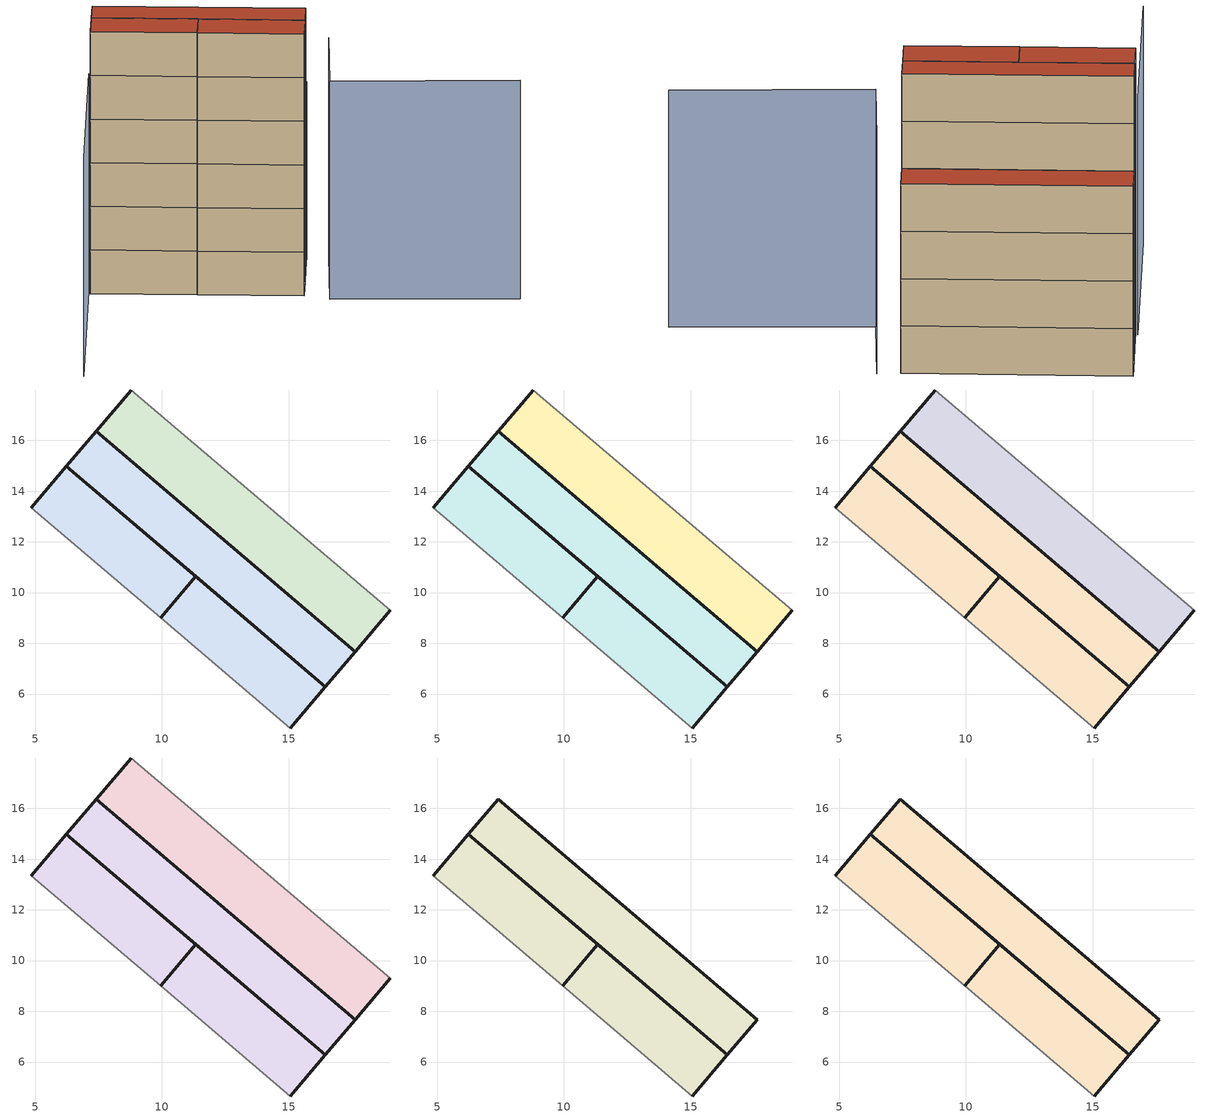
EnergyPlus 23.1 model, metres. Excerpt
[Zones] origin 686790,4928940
cead340bbc3be6c8_F0_dwelling_0
 floor ground (EU_floor_Construction): 16.45,6.29 15.06,4.66 9.95,9.01 11.34,10.64 z0; 11.34,10.64 6.24,14.98 7.4,16.35 17.61,7.66 16.45,6.29 z0
 wall outside (EU_wall_Construction): 15.06,4.66 16.45,6.29 11.34,10.64 9.95,9.01 z0:3
 wall adiabatic (EU_wall_Construction): 9.95,9.01 15.06,4.66 z0:3
 ceiling to cead340bbc3be6c8_F1_dwelling_0 (EU_floor_Construction): 17.61,7.66 7.4,16.35 6.24,14.98 11.34,10.64 16.45,6.29 z3
cead340bbc3be6c8_F0_dwelling_1
 floor ground (EU_floor_Construction): 11.34,10.64 9.95,9.01 4.85,13.35 6.24,14.98 z0; 6.24,14.98 7.4,16.35 17.61,7.66 16.45,6.29 11.34,10.64 z0
 wall outside (EU_wall_Construction): 9.95,9.01 11.34,10.64 6.24,14.98 4.85,13.35 z0:3
 wall adiabatic (EU_wall_Construction): 4.85,13.35 9.95,9.01 z0:3
cead340bbc3be6c8_F0_dwelling_2
 floor ground (EU_floor_Construction): 19,9.3 17.61,7.66 7.4,16.35 8.79,17.99 z0
 wall outside (EU_wall_Construction): 8.79,17.99 7.4,16.35 17.61,7.66 19,9.3 z0:3
 wall adiabatic (EU_wall_Construction): 19,9.3 8.79,17.99 z0:3
cead340bbc3be6c8_F0_circulation
 floor ground (EU_floor_Construction): 16.45,6.29 15.06,4.66 9.95,9.01 11.34,10.64 z0; 11.34,10.64 6.24,14.98 7.4,16.35 17.61,7.66 16.45,6.29 z0; 11.34,10.64 9.95,9.01 4.85,13.35 6.24,14.98 z0
 wall outside (EU_wall_Construction): 7.4,16.35 6.24,14.98 16.45,6.29 17.61,7.66 7.4,16.35 z0:3
cead340bbc3be6c8_F1_dwelling_0
 floor outside (EU_floor_Construction): 11.34,10.64 6.24,14.98 7.4,16.35 17.61,7.66 16.45,6.29 z3
 floor to cead340bbc3be6c8_F0_dwelling_0 (EU_floor_Construction): 16.45,6.29 15.06,4.66 9.95,9.01 11.34,10.64 z3
 wall outside (EU_wall_Construction): 15.06,4.66 16.45,6.29 11.34,10.64 9.95,9.01 z3:6
 wall adiabatic (EU_wall_Construction): 9.95,9.01 15.06,4.66 z3:6
 ceiling to cead340bbc3be6c8_F2_dwelling_0 (EU_floor_Construction): 17.61,7.66 7.4,16.35 6.24,14.98 11.34,10.64 16.45,6.29 z6
cead340bbc3be6c8_F1_dwelling_1
 floor to cead340bbc3be6c8_F0_dwelling_1 (EU_floor_Construction): 11.34,10.64 9.95,9.01 4.85,13.35 6.24,14.98 z3; 6.24,14.98 7.4,16.35 17.61,7.66 16.45,6.29 11.34,10.64 z3
 wall outside (EU_wall_Construction): 9.95,9.01 11.34,10.64 6.24,14.98 4.85,13.35 z3:6
 wall adiabatic (EU_wall_Construction): 4.85,13.35 9.95,9.01 z3:6
cead340bbc3be6c8_F1_dwelling_2
 floor to cead340bbc3be6c8_F0_dwelling_2 (EU_floor_Construction): 19,9.3 17.61,7.66 7.4,16.35 8.79,17.99 z3
 wall outside (EU_wall_Construction): 8.79,17.99 7.4,16.35 17.61,7.66 19,9.3 z3:6
 wall adiabatic (EU_wall_Construction): 19,9.3 8.79,17.99 z3:6
cead340bbc3be6c8_F1_circulation
 floor to cead340bbc3be6c8_F0_circulation (EU_floor_Construction): 14.47,7.97 16.45,6.29 15.06,4.66 9.95,9.01 11.34,10.64 z3; 11.34,10.64 6.24,14.98 7.4,16.35 17.61,7.66 16.45,6.29 z3; 7.09,14.26 11.34,10.64 9.95,9.01 4.85,13.35 6.24,14.98 z3
 wall outside (EU_wall_Construction): 7.4,16.35 6.24,14.98 16.45,6.29 17.61,7.66 7.4,16.35 z3:6
cead340bbc3be6c8_F2_dwelling_0
 floor outside (EU_floor_Construction): 11.34,10.64 6.24,14.98 7.4,16.35 17.61,7.66 16.45,6.29 z6
 floor to cead340bbc3be6c8_F1_dwelling_0 (EU_floor_Construction): 16.45,6.29 15.06,4.66 9.95,9.01 11.34,10.64 z6
 wall outside (EU_wall_Construction): 15.06,4.66 16.45,6.29 11.34,10.64 9.95,9.01 z6:9
 wall adiabatic (EU_wall_Construction): 9.95,9.01 15.06,4.66 z6:9
 ceiling to cead340bbc3be6c8_F3_dwelling_0 (EU_floor_Construction): 17.61,7.66 7.4,16.35 6.24,14.98 11.34,10.64 16.45,6.29 z9
cead340bbc3be6c8_F2_dwelling_1
 floor to cead340bbc3be6c8_F1_dwelling_1 (EU_floor_Construction): 11.34,10.64 9.95,9.01 4.85,13.35 6.24,14.98 z6; 6.24,14.98 7.4,16.35 17.61,7.66 16.45,6.29 11.34,10.64 z6
 wall outside (EU_wall_Construction): 9.95,9.01 11.34,10.64 6.24,14.98 4.85,13.35 z6:9
 wall adiabatic (EU_wall_Construction): 4.85,13.35 9.95,9.01 z6:9
cead340bbc3be6c8_F2_dwelling_2
 floor to cead340bbc3be6c8_F1_dwelling_2 (EU_floor_Construction): 19,9.3 17.61,7.66 7.4,16.35 8.79,17.99 z6
 wall outside (EU_wall_Construction): 8.79,17.99 7.4,16.35 17.61,7.66 19,9.3 z6:9
 wall adiabatic (EU_wall_Construction): 19,9.3 8.79,17.99 z6:9
cead340bbc3be6c8_F2_circulation
 floor to cead340bbc3be6c8_F1_circulation (EU_floor_Construction): 14.47,7.97 16.45,6.29 15.06,4.66 9.95,9.01 11.34,10.64 z6; 11.34,10.64 6.24,14.98 7.4,16.35 17.61,7.66 16.45,6.29 z6; 7.09,14.26 11.34,10.64 9.95,9.01 4.85,13.35 6.24,14.98 z6
 wall outside (EU_wall_Construction): 7.4,16.35 6.24,14.98 16.45,6.29 17.61,7.66 7.4,16.35 z6:9
cead340bbc3be6c8_F3_dwelling_0
 floor outside (EU_floor_Construction): 11.34,10.64 6.24,14.98 7.4,16.35 17.61,7.66 16.45,6.29 z9
 floor to cead340bbc3be6c8_F2_dwelling_0 (EU_floor_Construction): 16.45,6.29 15.06,4.66 9.95,9.01 11.34,10.64 z9
 wall outside (EU_wall_Construction): 15.06,4.66 16.45,6.29 11.34,10.64 9.95,9.01 z9:12
 wall adiabatic (EU_wall_Construction): 9.95,9.01 15.06,4.66 z9:12
 ceiling to cead340bbc3be6c8_F4_dwelling_0 (EU_floor_Construction): 17.61,7.66 7.4,16.35 6.24,14.98 11.34,10.64 16.45,6.29 z12
cead340bbc3be6c8_F3_dwelling_1
 floor to cead340bbc3be6c8_F2_dwelling_1 (EU_floor_Construction): 11.34,10.64 9.95,9.01 4.85,13.35 6.24,14.98 z9; 6.24,14.98 7.4,16.35 17.61,7.66 16.45,6.29 11.34,10.64 z9
 wall outside (EU_wall_Construction): 9.95,9.01 11.34,10.64 6.24,14.98 4.85,13.35 z9:12
 wall adiabatic (EU_wall_Construction): 4.85,13.35 9.95,9.01 z9:12
cead340bbc3be6c8_F3_dwelling_2
 floor to cead340bbc3be6c8_F2_dwelling_2 (EU_floor_Construction): 19,9.3 17.61,7.66 7.4,16.35 8.79,17.99 z9
 wall outside (EU_wall_Construction): 8.79,17.99 7.4,16.35 17.61,7.66 19,9.3 z9:12
 wall adiabatic (EU_wall_Construction): 19,9.3 8.79,17.99 z9:12
 roof outside (EU_roof_Construction): 17.61,7.66 19,9.3 8.79,17.99 7.4,16.35 z12
cead340bbc3be6c8_F3_circulation
 floor to cead340bbc3be6c8_F2_circulation (EU_floor_Construction): 14.47,7.97 16.45,6.29 15.06,4.66 9.95,9.01 11.34,10.64 z9; 11.34,10.64 6.24,14.98 7.4,16.35 17.61,7.66 16.45,6.29 z9; 7.09,14.26 11.34,10.64 9.95,9.01 4.85,13.35 6.24,14.98 z9
 wall outside (EU_wall_Construction): 7.4,16.35 6.24,14.98 16.45,6.29 17.61,7.66 7.4,16.35 z9:12
cead340bbc3be6c8_F4_dwelling_0
 floor outside (EU_floor_Construction): 11.34,10.64 6.24,14.98 7.4,16.35 17.61,7.66 16.45,6.29 z12
 floor to cead340bbc3be6c8_F3_dwelling_0 (EU_floor_Construction): 16.45,6.29 15.06,4.66 9.95,9.01 11.34,10.64 z12
 wall outside (EU_wall_Construction): 15.06,4.66 16.45,6.29 11.34,10.64 9.95,9.01 z12:15
 wall adiabatic (EU_wall_Construction): 9.95,9.01 15.06,4.66 z12:15
 ceiling to cead340bbc3be6c8_F5_dwelling_0 (EU_floor_Construction): 17.61,7.66 7.4,16.35 6.24,14.98 11.34,10.64 16.45,6.29 z15
cead340bbc3be6c8_F4_dwelling_1
 floor to cead340bbc3be6c8_F3_dwelling_1 (EU_floor_Construction): 11.34,10.64 9.95,9.01 4.85,13.35 6.24,14.98 z12; 6.24,14.98 7.4,16.35 17.61,7.66 16.45,6.29 11.34,10.64 z12
 wall outside (EU_wall_Construction): 9.95,9.01 11.34,10.64 6.24,14.98 4.85,13.35 z12:15
 wall adiabatic (EU_wall_Construction): 4.85,13.35 9.95,9.01 z12:15
cead340bbc3be6c8_F4_circulation
 floor to cead340bbc3be6c8_F3_circulation (EU_floor_Construction): 14.47,7.97 16.45,6.29 15.06,4.66 9.95,9.01 11.34,10.64 z12; 11.34,10.64 6.24,14.98 7.4,16.35 17.61,7.66 16.45,6.29 z12; 7.09,14.26 11.34,10.64 9.95,9.01 4.85,13.35 6.24,14.98 z12
 wall outside (EU_wall_Construction): 7.4,16.35 6.24,14.98 16.45,6.29 17.61,7.66 7.4,16.35 z12:15
cead340bbc3be6c8_F5_dwelling_0
 floor outside (EU_floor_Construction): 11.34,10.64 6.24,14.98 7.4,16.35 17.61,7.66 16.45,6.29 z15
 floor to cead340bbc3be6c8_F4_dwelling_0 (EU_floor_Construction): 16.45,6.29 15.06,4.66 9.95,9.01 11.34,10.64 z15
 wall outside (EU_wall_Construction): 15.06,4.66 16.45,6.29 11.34,10.64 9.95,9.01 z15:18
 wall adiabatic (EU_wall_Construction): 9.95,9.01 15.06,4.66 z15:18
 roof outside (EU_roof_Construction): 17.61,7.66 7.4,16.35 6.24,14.98 11.34,10.64 16.45,6.29 z18; 15.06,4.66 16.45,6.29 11.34,10.64 9.95,9.01 z18
cead340bbc3be6c8_F5_dwelling_1
 floor to cead340bbc3be6c8_F4_dwelling_1 (EU_floor_Construction): 11.34,10.64 9.95,9.01 4.85,13.35 6.24,14.98 z15; 6.24,14.98 7.4,16.35 17.61,7.66 16.45,6.29 11.34,10.64 z15
 wall outside (EU_wall_Construction): 9.95,9.01 11.34,10.64 6.24,14.98 4.85,13.35 z15:18
 wall adiabatic (EU_wall_Construction): 4.85,13.35 9.95,9.01 z15:18
 roof outside (EU_roof_Construction): 16.45,6.29 17.61,7.66 7.4,16.35 6.24,14.98 11.34,10.64 z18; 9.95,9.01 11.34,10.64 6.24,14.98 4.85,13.35 z18
cead340bbc3be6c8_F5_circulation
 floor to cead340bbc3be6c8_F4_circulation (EU_floor_Construction): 14.47,7.97 16.45,6.29 15.06,4.66 9.95,9.01 11.34,10.64 z15; 11.34,10.64 6.24,14.98 7.4,16.35 17.61,7.66 16.45,6.29 z15; 7.09,14.26 11.34,10.64 9.95,9.01 4.85,13.35 6.24,14.98 z15
 wall outside (EU_wall_Construction): 7.4,16.35 6.24,14.98 16.45,6.29 17.61,7.66 7.4,16.35 z15:18
 roof outside (EU_roof_Construction): 17.61,7.66 7.4,16.35 6.24,14.98 11.34,10.64 16.45,6.29 z18; 15.06,4.66 16.45,6.29 11.34,10.64 9.95,9.01 z18; 9.95,9.01 11.34,10.64 6.24,14.98 4.85,13.35 z18
shading: 25.37,-4.14 16,3.26 / 16,3.26 20.11,8.46 / -3.38,3.8 4.94,13.62 z0:15
[Building]
EU S2 Campaign: North Axis=0; Terrain=City; Solar Distribution=FullExterior
[Site:Location]
Bologna: Latitude=44.5; Longitude=11.25; Time Zone=1; Elevation=37
[SizingPeriod:WeatherFileDays]
AnnualSizingPeriod: Begin Month=1; Begin Day of Month=1; End Month=12; End Day of Month=31; Day of Week for Start Day=Monday; Use Weather File Daylight Saving Period=No; Use Weather File Rain and Snow Indicators=No
[MATERIAL]
EU_InternalMass_Material: Roughness=MediumRough; Thickness=0.1; Conductivity=1; Density=1800; Specific Heat=900; Thermal Absorptance=0.9; Solar Absorptance=0.7; Visible Absorptance=0.7
[MATERIAL:NOMASS] Roughness=MediumRough; Thermal Absorptance=0.9; Solar Absorptance=0.7; Visible Absorptance=0.7
Name | Thermal Resistance
EU_wall_NoMass | 0.905828
EU_roof_NoMass | 0.37593
EU_floor_NoMass | 0.67114
[CONSTRUCTION]
EU_wall_Construction: EU_wall_NoMass
EU_roof_Construction: EU_roof_NoMass
EU_floor_Construction: EU_floor_NoMass
EU_InternalMass_Construction: EU_InternalMass_Material
[ZONE] Type=1; Multiplier=1; Ceiling Height=autocalculate; Floor Area=autocalculate; Part of Total Floor Area=Yes
Name | Volume
cead340bbc3be6c8_F0_dwelling_0; cead340bbc3be6c8_F1_dwelling_1; cead340bbc3be6c8_F2_dwelling_1; cead340bbc3be6c8_F3_dwelling_1; cead340bbc3be6c8_F4_dwelling_1; cead340bbc3be6c8_F5_dwelling_1 | 115.52
cead340bbc3be6c8_F1_dwelling_0; cead340bbc3be6c8_F2_dwelling_0; cead340bbc3be6c8_F3_dwelling_0; cead340bbc3be6c8_F4_dwelling_0; cead340bbc3be6c8_F5_dwelling_0 | 115.521
cead340bbc3be6c8_F0_dwelling_1 | 115.519
cead340bbc3be6c8_F0_dwelling_2; cead340bbc3be6c8_F1_dwelling_2; cead340bbc3be6c8_F2_dwelling_2; cead340bbc3be6c8_F3_dwelling_2 | 86.2317
cead340bbc3be6c8_F0_circulation | 158.633
cead340bbc3be6c8_F1_circulation; cead340bbc3be6c8_F2_circulation; cead340bbc3be6c8_F3_circulation; cead340bbc3be6c8_F4_circulation; cead340bbc3be6c8_F5_circulation | 158.632
[INTERNALMASS] Construction=EU_InternalMass_Construction
Name | Zone or ZoneList | Surface Area
cead340bbc3be6c8_F0_dwelling_0_EU_InternalMass | cead340bbc3be6c8_F0_dwelling_0 | 14.3716
cead340bbc3be6c8_F0_dwelling_1_EU_InternalMass | cead340bbc3be6c8_F0_dwelling_1 | 14.3716
cead340bbc3be6c8_F0_dwelling_2_EU_InternalMass | cead340bbc3be6c8_F0_dwelling_2 | 28.7437
cead340bbc3be6c8_F1_dwelling_0_EU_InternalMass | cead340bbc3be6c8_F1_dwelling_0 | 14.3716
cead340bbc3be6c8_F1_dwelling_1_EU_InternalMass | cead340bbc3be6c8_F1_dwelling_1 | 14.3716
cead340bbc3be6c8_F1_dwelling_2_EU_InternalMass | cead340bbc3be6c8_F1_dwelling_2 | 28.7437
cead340bbc3be6c8_F2_dwelling_0_EU_InternalMass | cead340bbc3be6c8_F2_dwelling_0 | 14.3716
cead340bbc3be6c8_F2_dwelling_1_EU_InternalMass | cead340bbc3be6c8_F2_dwelling_1 | 14.3716
cead340bbc3be6c8_F2_dwelling_2_EU_InternalMass | cead340bbc3be6c8_F2_dwelling_2 | 28.7437
cead340bbc3be6c8_F3_dwelling_0_EU_InternalMass | cead340bbc3be6c8_F3_dwelling_0 | 14.3716
cead340bbc3be6c8_F3_dwelling_1_EU_InternalMass | cead340bbc3be6c8_F3_dwelling_1 | 14.3716
cead340bbc3be6c8_F3_dwelling_2_EU_InternalMass | cead340bbc3be6c8_F3_dwelling_2 | 28.7437
cead340bbc3be6c8_F4_dwelling_0_EU_InternalMass | cead340bbc3be6c8_F4_dwelling_0 | 37.1379
cead340bbc3be6c8_F4_dwelling_1_EU_InternalMass | cead340bbc3be6c8_F4_dwelling_1 | 37.1379
cead340bbc3be6c8_F5_dwelling_0_EU_InternalMass | cead340bbc3be6c8_F5_dwelling_0 | 37.1379
cead340bbc3be6c8_F5_dwelling_1_EU_InternalMass | cead340bbc3be6c8_F5_dwelling_1 | 37.1379
[OTHEREQUIPMENT] Fuel Type=Electricity; Design Level Calculation Method=Watts/Area; Power per Zone Floor Area=1; Fraction Latent=0; Fraction Radiant=0; Fraction Lost=0; Carbon Dioxide Generation Rate=0; EndUse Subcategory=EU_Step8_InternalGains
Name | Zone or ZoneList or Space or SpaceList | Schedule
EU_Step8_InternalGain_cead340bbc3be6c8_F0_dwelling_0_f000 | cead340bbc3be6c8_F0_dwelling_0 | EU_Step8_GainSchedule_cead340bbc3be6c8_F0_dwelling_0_f000
EU_Step8_InternalGain_cead340bbc3be6c8_F0_dwelling_1_f000 | cead340bbc3be6c8_F0_dwelling_1 | EU_Step8_GainSchedule_cead340bbc3be6c8_F0_dwelling_1_f000
EU_Step8_InternalGain_cead340bbc3be6c8_F0_dwelling_2_f000 | cead340bbc3be6c8_F0_dwelling_2 | EU_Step8_GainSchedule_cead340bbc3be6c8_F0_dwelling_2_f000
EU_Step8_InternalGain_cead340bbc3be6c8_F1_dwelling_0_f000 | cead340bbc3be6c8_F1_dwelling_0 | EU_Step8_GainSchedule_cead340bbc3be6c8_F1_dwelling_0_f000
EU_Step8_InternalGain_cead340bbc3be6c8_F1_dwelling_1_f000 | cead340bbc3be6c8_F1_dwelling_1 | EU_Step8_GainSchedule_cead340bbc3be6c8_F1_dwelling_1_f000
EU_Step8_InternalGain_cead340bbc3be6c8_F1_dwelling_2_f000 | cead340bbc3be6c8_F1_dwelling_2 | EU_Step8_GainSchedule_cead340bbc3be6c8_F1_dwelling_2_f000
EU_Step8_InternalGain_cead340bbc3be6c8_F2_dwelling_0_f000 | cead340bbc3be6c8_F2_dwelling_0 | EU_Step8_GainSchedule_cead340bbc3be6c8_F2_dwelling_0_f000
EU_Step8_InternalGain_cead340bbc3be6c8_F2_dwelling_1_f000 | cead340bbc3be6c8_F2_dwelling_1 | EU_Step8_GainSchedule_cead340bbc3be6c8_F2_dwelling_1_f000
EU_Step8_InternalGain_cead340bbc3be6c8_F2_dwelling_2_f000 | cead340bbc3be6c8_F2_dwelling_2 | EU_Step8_GainSchedule_cead340bbc3be6c8_F2_dwelling_2_f000
EU_Step8_InternalGain_cead340bbc3be6c8_F3_dwelling_0_f000 | cead340bbc3be6c8_F3_dwelling_0 | EU_Step8_GainSchedule_cead340bbc3be6c8_F3_dwelling_0_f000
EU_Step8_InternalGain_cead340bbc3be6c8_F3_dwelling_1_f000 | cead340bbc3be6c8_F3_dwelling_1 | EU_Step8_GainSchedule_cead340bbc3be6c8_F3_dwelling_1_f000
EU_Step8_InternalGain_cead340bbc3be6c8_F3_dwelling_2_f000 | cead340bbc3be6c8_F3_dwelling_2 | EU_Step8_GainSchedule_cead340bbc3be6c8_F3_dwelling_2_f000
EU_Step8_InternalGain_cead340bbc3be6c8_F4_dwelling_0_f000 | cead340bbc3be6c8_F4_dwelling_0 | EU_Step8_GainSchedule_cead340bbc3be6c8_F4_dwelling_0_f000
EU_Step8_InternalGain_cead340bbc3be6c8_F4_dwelling_1_f000 | cead340bbc3be6c8_F4_dwelling_1 | EU_Step8_GainSchedule_cead340bbc3be6c8_F4_dwelling_1_f000
EU_Step8_InternalGain_cead340bbc3be6c8_F5_dwelling_0_f000 | cead340bbc3be6c8_F5_dwelling_0 | EU_Step8_GainSchedule_cead340bbc3be6c8_F5_dwelling_0_f000
EU_Step8_InternalGain_cead340bbc3be6c8_F5_dwelling_1_f000 | cead340bbc3be6c8_F5_dwelling_1 | EU_Step8_GainSchedule_cead340bbc3be6c8_F5_dwelling_1_f000
[ZONEINFILTRATION:DESIGNFLOWRATE] Schedule=EU_AlwaysOn; Design Flow Rate Calculation Method=Flow/Area; Flow Rate per Floor Area=0.0005; Constant Term Coefficient=1; Temperature Term Coefficient=0; Velocity Term Coefficient=0; Velocity Squared Term Coefficient=0
Name | Zone or ZoneList or Space or SpaceList
EU_Circulation_Infiltration_cead340bbc3be6c8_F0_circulation | cead340bbc3be6c8_F0_circulation
EU_Circulation_Infiltration_cead340bbc3be6c8_F1_circulation | cead340bbc3be6c8_F1_circulation
EU_Circulation_Infiltration_cead340bbc3be6c8_F2_circulation | cead340bbc3be6c8_F2_circulation
EU_Circulation_Infiltration_cead340bbc3be6c8_F3_circulation | cead340bbc3be6c8_F3_circulation
EU_Circulation_Infiltration_cead340bbc3be6c8_F4_circulation | cead340bbc3be6c8_F4_circulation
EU_Circulation_Infiltration_cead340bbc3be6c8_F5_circulation | cead340bbc3be6c8_F5_circulation
[ZONEVENTILATION:DESIGNFLOWRATE] Schedule=EU_AlwaysOn; Design Flow Rate Calculation Method=AirChanges/Hour; Air Changes per Hour=0.73129; Ventilation Type=Natural; Fan Pressure Rise=0; Fan Total Efficiency=1; Constant Term Coefficient=1; Temperature Term Coefficient=0; Velocity Term Coefficient=0; Velocity Squared Term Coefficient=0; Minimum Indoor Temperature=-100; Maximum Indoor Temperature=100; Delta Temperature=-100; Minimum Outdoor Temperature=-100; Maximum Outdoor Temperature=100; Maximum Wind Speed=40
Name | Zone or ZoneList or Space or SpaceList
EU_ConstantAir_cead340bbc3be6c8_F0_dwelling_0 | cead340bbc3be6c8_F0_dwelling_0
EU_ConstantAir_cead340bbc3be6c8_F0_dwelling_1 | cead340bbc3be6c8_F0_dwelling_1
EU_ConstantAir_cead340bbc3be6c8_F0_dwelling_2 | cead340bbc3be6c8_F0_dwelling_2
EU_ConstantAir_cead340bbc3be6c8_F1_dwelling_0 | cead340bbc3be6c8_F1_dwelling_0
EU_ConstantAir_cead340bbc3be6c8_F1_dwelling_1 | cead340bbc3be6c8_F1_dwelling_1
EU_ConstantAir_cead340bbc3be6c8_F1_dwelling_2 | cead340bbc3be6c8_F1_dwelling_2
EU_ConstantAir_cead340bbc3be6c8_F2_dwelling_0 | cead340bbc3be6c8_F2_dwelling_0
EU_ConstantAir_cead340bbc3be6c8_F2_dwelling_1 | cead340bbc3be6c8_F2_dwelling_1
EU_ConstantAir_cead340bbc3be6c8_F2_dwelling_2 | cead340bbc3be6c8_F2_dwelling_2
EU_ConstantAir_cead340bbc3be6c8_F3_dwelling_0 | cead340bbc3be6c8_F3_dwelling_0
EU_ConstantAir_cead340bbc3be6c8_F3_dwelling_1 | cead340bbc3be6c8_F3_dwelling_1
EU_ConstantAir_cead340bbc3be6c8_F3_dwelling_2 | cead340bbc3be6c8_F3_dwelling_2
EU_ConstantAir_cead340bbc3be6c8_F4_dwelling_0 | cead340bbc3be6c8_F4_dwelling_0
EU_ConstantAir_cead340bbc3be6c8_F4_dwelling_1 | cead340bbc3be6c8_F4_dwelling_1
EU_ConstantAir_cead340bbc3be6c8_F5_dwelling_0 | cead340bbc3be6c8_F5_dwelling_0
EU_ConstantAir_cead340bbc3be6c8_F5_dwelling_1 | cead340bbc3be6c8_F5_dwelling_1
[HVACTEMPLATE:THERMOSTAT] Constant Heating Setpoint=20; Constant Cooling Setpoint=50
EU_HeatOnly_cead340bbc3be6c8_F0_dwelling_0; EU_HeatOnly_cead340bbc3be6c8_F0_dwelling_1; EU_HeatOnly_cead340bbc3be6c8_F0_dwelling_2; EU_HeatOnly_cead340bbc3be6c8_F1_dwelling_0; EU_HeatOnly_cead340bbc3be6c8_F1_dwelling_1; EU_HeatOnly_cead340bbc3be6c8_F1_dwelling_2; EU_HeatOnly_cead340bbc3be6c8_F2_dwelling_0; EU_HeatOnly_cead340bbc3be6c8_F2_dwelling_1; EU_HeatOnly_cead340bbc3be6c8_F2_dwelling_2; EU_HeatOnly_cead340bbc3be6c8_F3_dwelling_0; EU_HeatOnly_cead340bbc3be6c8_F3_dwelling_1; EU_HeatOnly_cead340bbc3be6c8_F3_dwelling_2; EU_HeatOnly_cead340bbc3be6c8_F4_dwelling_0; EU_HeatOnly_cead340bbc3be6c8_F4_dwelling_1; EU_HeatOnly_cead340bbc3be6c8_F5_dwelling_0; EU_HeatOnly_cead340bbc3be6c8_F5_dwelling_1
[HVACTEMPLATE:ZONE:IDEALLOADSAIRSYSTEM] System Availability Schedule=EU_AlwaysOn; Maximum Heating Supply Air Temperature=50; Minimum Cooling Supply Air Temperature=13; Maximum Heating Supply Air Humidity Ratio=0.0156; Minimum Cooling Supply Air Humidity Ratio=0.0077; Heating Limit=NoLimit; Cooling Limit=NoLimit; Heating Availability Schedule=EU_AlwaysOn; Cooling Availability Schedule=EU_CoolingOff; Dehumidification Control Type=ConstantSensibleHeatRatio; Cooling Sensible Heat Ratio=0.7; Dehumidification Setpoint=60; Humidification Control Type=None; Humidification Setpoint=30; Outdoor Air Method=None; Outdoor Air Flow Rate per Person=0.00944; Outdoor Air Flow Rate per Zone Floor Area=0; Outdoor Air Flow Rate per Zone=0; Demand Controlled Ventilation Type=None; Outdoor Air Economizer Type=NoEconomizer; Heat Recovery Type=None; Sensible Heat Recovery Effectiveness=0.7; Latent Heat Recovery Effectiveness=0.65
Name | Template Thermostat
cead340bbc3be6c8_F0_dwelling_0 | EU_HeatOnly_cead340bbc3be6c8_F0_dwelling_0
cead340bbc3be6c8_F0_dwelling_1 | EU_HeatOnly_cead340bbc3be6c8_F0_dwelling_1
cead340bbc3be6c8_F0_dwelling_2 | EU_HeatOnly_cead340bbc3be6c8_F0_dwelling_2
cead340bbc3be6c8_F1_dwelling_0 | EU_HeatOnly_cead340bbc3be6c8_F1_dwelling_0
cead340bbc3be6c8_F1_dwelling_1 | EU_HeatOnly_cead340bbc3be6c8_F1_dwelling_1
cead340bbc3be6c8_F1_dwelling_2 | EU_HeatOnly_cead340bbc3be6c8_F1_dwelling_2
cead340bbc3be6c8_F2_dwelling_0 | EU_HeatOnly_cead340bbc3be6c8_F2_dwelling_0
cead340bbc3be6c8_F2_dwelling_1 | EU_HeatOnly_cead340bbc3be6c8_F2_dwelling_1
cead340bbc3be6c8_F2_dwelling_2 | EU_HeatOnly_cead340bbc3be6c8_F2_dwelling_2
cead340bbc3be6c8_F3_dwelling_0 | EU_HeatOnly_cead340bbc3be6c8_F3_dwelling_0
cead340bbc3be6c8_F3_dwelling_1 | EU_HeatOnly_cead340bbc3be6c8_F3_dwelling_1
cead340bbc3be6c8_F3_dwelling_2 | EU_HeatOnly_cead340bbc3be6c8_F3_dwelling_2
cead340bbc3be6c8_F4_dwelling_0 | EU_HeatOnly_cead340bbc3be6c8_F4_dwelling_0
cead340bbc3be6c8_F4_dwelling_1 | EU_HeatOnly_cead340bbc3be6c8_F4_dwelling_1
cead340bbc3be6c8_F5_dwelling_0 | EU_HeatOnly_cead340bbc3be6c8_F5_dwelling_0
cead340bbc3be6c8_F5_dwelling_1 | EU_HeatOnly_cead340bbc3be6c8_F5_dwelling_1
[SIZING:ZONE] Zone Cooling Design Supply Air Temperature Input Method=SupplyAirTemperature; Zone Cooling Design Supply Air Temperature=13; Zone Heating Design Supply Air Temperature Input Method=SupplyAirTemperature; Zone Heating Design Supply Air Temperature=50; Zone Cooling Design Supply Air Humidity Ratio=0.008; Zone Heating Design Supply Air Humidity Ratio=0.008; Cooling Design Air Flow Method=DesignDay; Cooling Design Air Flow Rate=0; Cooling Minimum Air Flow per Zone Floor Area=0.000762; Cooling Minimum Air Flow=0; Cooling Minimum Air Flow Fraction=0.2; Heating Design Air Flow Method=DesignDay; Heating Design Air Flow Rate=0; Heating Maximum Air Flow per Zone Floor Area=0.002032; Heating Maximum Air Flow=0.141576; Heating Maximum Air Flow Fraction=0.3; Account for Dedicated Outdoor Air System=No; Dedicated Outdoor Air System Control Strategy=NeutralSupplyAir; Dedicated Outdoor Air Low Setpoint Temperature for Design=autosize; Dedicated Outdoor Air High Setpoint Temperature for Design=autosize; Zone Load Sizing Method=Sensible Load Only No Latent Load; Zone Latent Cooling Design Supply Air Humidity Ratio Input Method=HumidityRatioDifference; Zone Cooling Design Supply Air Humidity Ratio Difference=0.005; Zone Latent Heating Design Supply Air Humidity Ratio Input Method=HumidityRatioDifference; Zone Humidification Design Supply Air Humidity Ratio Difference=0.005
cead340bbc3be6c8_F0_dwelling_0; cead340bbc3be6c8_F0_dwelling_1; cead340bbc3be6c8_F0_dwelling_2; cead340bbc3be6c8_F1_dwelling_0; cead340bbc3be6c8_F1_dwelling_1; cead340bbc3be6c8_F1_dwelling_2; cead340bbc3be6c8_F2_dwelling_0; cead340bbc3be6c8_F2_dwelling_1; cead340bbc3be6c8_F2_dwelling_2; cead340bbc3be6c8_F3_dwelling_0; cead340bbc3be6c8_F3_dwelling_1; cead340bbc3be6c8_F3_dwelling_2; cead340bbc3be6c8_F4_dwelling_0; cead340bbc3be6c8_F4_dwelling_1; cead340bbc3be6c8_F5_dwelling_0; cead340bbc3be6c8_F5_dwelling_1
[SCHEDULE:CONSTANT]
Name | Hourly Value
EU_AlwaysOn | 1
EU_CoolingOff | 0
[SCHEDULE:FILE] Column Number=1; Rows to Skip at Top=0; Number of Hours of Data=8760; Column Separator=Comma; Interpolate to Timestep=No; Minutes per Item=60; Adjust Schedule for Daylight Savings=Yes
Name | File
EU_Step8_GainSchedule_cead340bbc3be6c8_F0_dwelling_0_f000 | ../../schedules/cead340bbc3be6c8/cead340bbc3be6c8_F0_dwelling_0_f000_gain.csv
EU_Step8_GainSchedule_cead340bbc3be6c8_F0_dwelling_1_f000 | ../../schedules/cead340bbc3be6c8/cead340bbc3be6c8_F0_dwelling_1_f000_gain.csv
EU_Step8_GainSchedule_cead340bbc3be6c8_F0_dwelling_2_f000 | ../../schedules/cead340bbc3be6c8/cead340bbc3be6c8_F0_dwelling_2_f000_gain.csv
EU_Step8_GainSchedule_cead340bbc3be6c8_F1_dwelling_0_f000 | ../../schedules/cead340bbc3be6c8/cead340bbc3be6c8_F1_dwelling_0_f000_gain.csv
EU_Step8_GainSchedule_cead340bbc3be6c8_F1_dwelling_1_f000 | ../../schedules/cead340bbc3be6c8/cead340bbc3be6c8_F1_dwelling_1_f000_gain.csv
EU_Step8_GainSchedule_cead340bbc3be6c8_F1_dwelling_2_f000 | ../../schedules/cead340bbc3be6c8/cead340bbc3be6c8_F1_dwelling_2_f000_gain.csv
EU_Step8_GainSchedule_cead340bbc3be6c8_F2_dwelling_0_f000 | ../../schedules/cead340bbc3be6c8/cead340bbc3be6c8_F2_dwelling_0_f000_gain.csv
EU_Step8_GainSchedule_cead340bbc3be6c8_F2_dwelling_1_f000 | ../../schedules/cead340bbc3be6c8/cead340bbc3be6c8_F2_dwelling_1_f000_gain.csv
EU_Step8_GainSchedule_cead340bbc3be6c8_F2_dwelling_2_f000 | ../../schedules/cead340bbc3be6c8/cead340bbc3be6c8_F2_dwelling_2_f000_gain.csv
EU_Step8_GainSchedule_cead340bbc3be6c8_F3_dwelling_0_f000 | ../../schedules/cead340bbc3be6c8/cead340bbc3be6c8_F3_dwelling_0_f000_gain.csv
EU_Step8_GainSchedule_cead340bbc3be6c8_F3_dwelling_1_f000 | ../../schedules/cead340bbc3be6c8/cead340bbc3be6c8_F3_dwelling_1_f000_gain.csv
EU_Step8_GainSchedule_cead340bbc3be6c8_F3_dwelling_2_f000 | ../../schedules/cead340bbc3be6c8/cead340bbc3be6c8_F3_dwelling_2_f000_gain.csv
EU_Step8_GainSchedule_cead340bbc3be6c8_F4_dwelling_0_f000 | ../../schedules/cead340bbc3be6c8/cead340bbc3be6c8_F4_dwelling_0_f000_gain.csv
EU_Step8_GainSchedule_cead340bbc3be6c8_F4_dwelling_1_f000 | ../../schedules/cead340bbc3be6c8/cead340bbc3be6c8_F4_dwelling_1_f000_gain.csv
EU_Step8_GainSchedule_cead340bbc3be6c8_F5_dwelling_0_f000 | ../../schedules/cead340bbc3be6c8/cead340bbc3be6c8_F5_dwelling_0_f000_gain.csv
EU_Step8_GainSchedule_cead340bbc3be6c8_F5_dwelling_1_f000 | ../../schedules/cead340bbc3be6c8/cead340bbc3be6c8_F5_dwelling_1_f000_gain.csv
